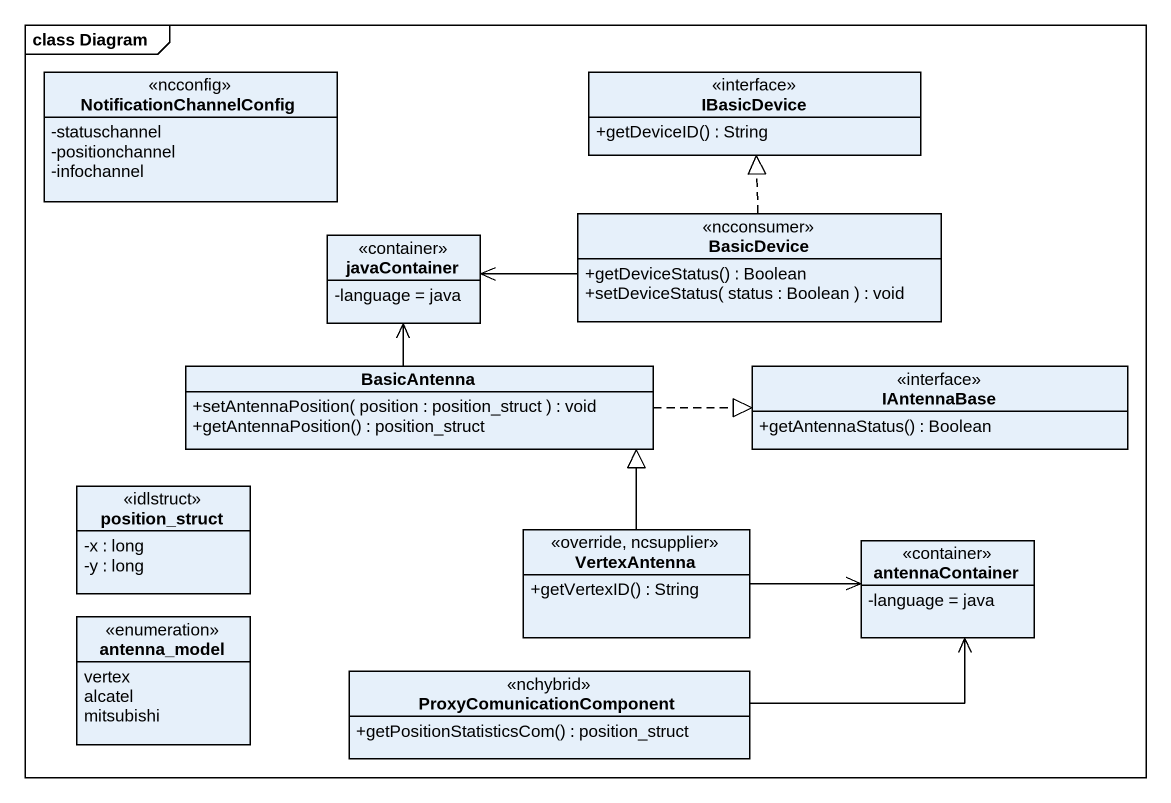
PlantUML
@startuml
mainframe class Diagram
hide circle
hide empty members
skinparam classAttributeIconSize 0
class NotificationChannelConfig <<ncconfig>> {
  -statuschannel
  -positionchannel
  -infochannel
}
interface IBasicDevice {
  +getDeviceID() : String
}
class BasicDevice <<ncconsumer>> {
  +getDeviceStatus() : Boolean
  +setDeviceStatus( status : Boolean ) : void
}
class javaContainer <<container>> {
  -language = java
}
class BasicAntenna {
  +setAntennaPosition( position : position_struct ) : void
  +getAntennaPosition() : position_struct
}
interface IAntennaBase {
  +getAntennaStatus() : Boolean
}
class position_struct <<idlstruct>> {
  -x : long
  -y : long
}
class VertexAntenna <<override, ncsupplier>> {
  +getVertexID() : String
}
class antennaContainer <<container>> {
  -language = java
}
enum antenna_model {
  vertex
  alcatel
  mitsubishi
}
class ProxyComunicationComponent <<nchybrid>> {
  +getPositionStatisticsCom() : position_struct
}
BasicDevice .up.|> IBasicDevice
BasicDevice -left-> javaContainer
BasicAntenna -up-> javaContainer
BasicAntenna .right.|> IAntennaBase
VertexAntenna -up-|> BasicAntenna
VertexAntenna -right-> antennaContainer
ProxyComunicationComponent -right-> antennaContainer
@enduml
